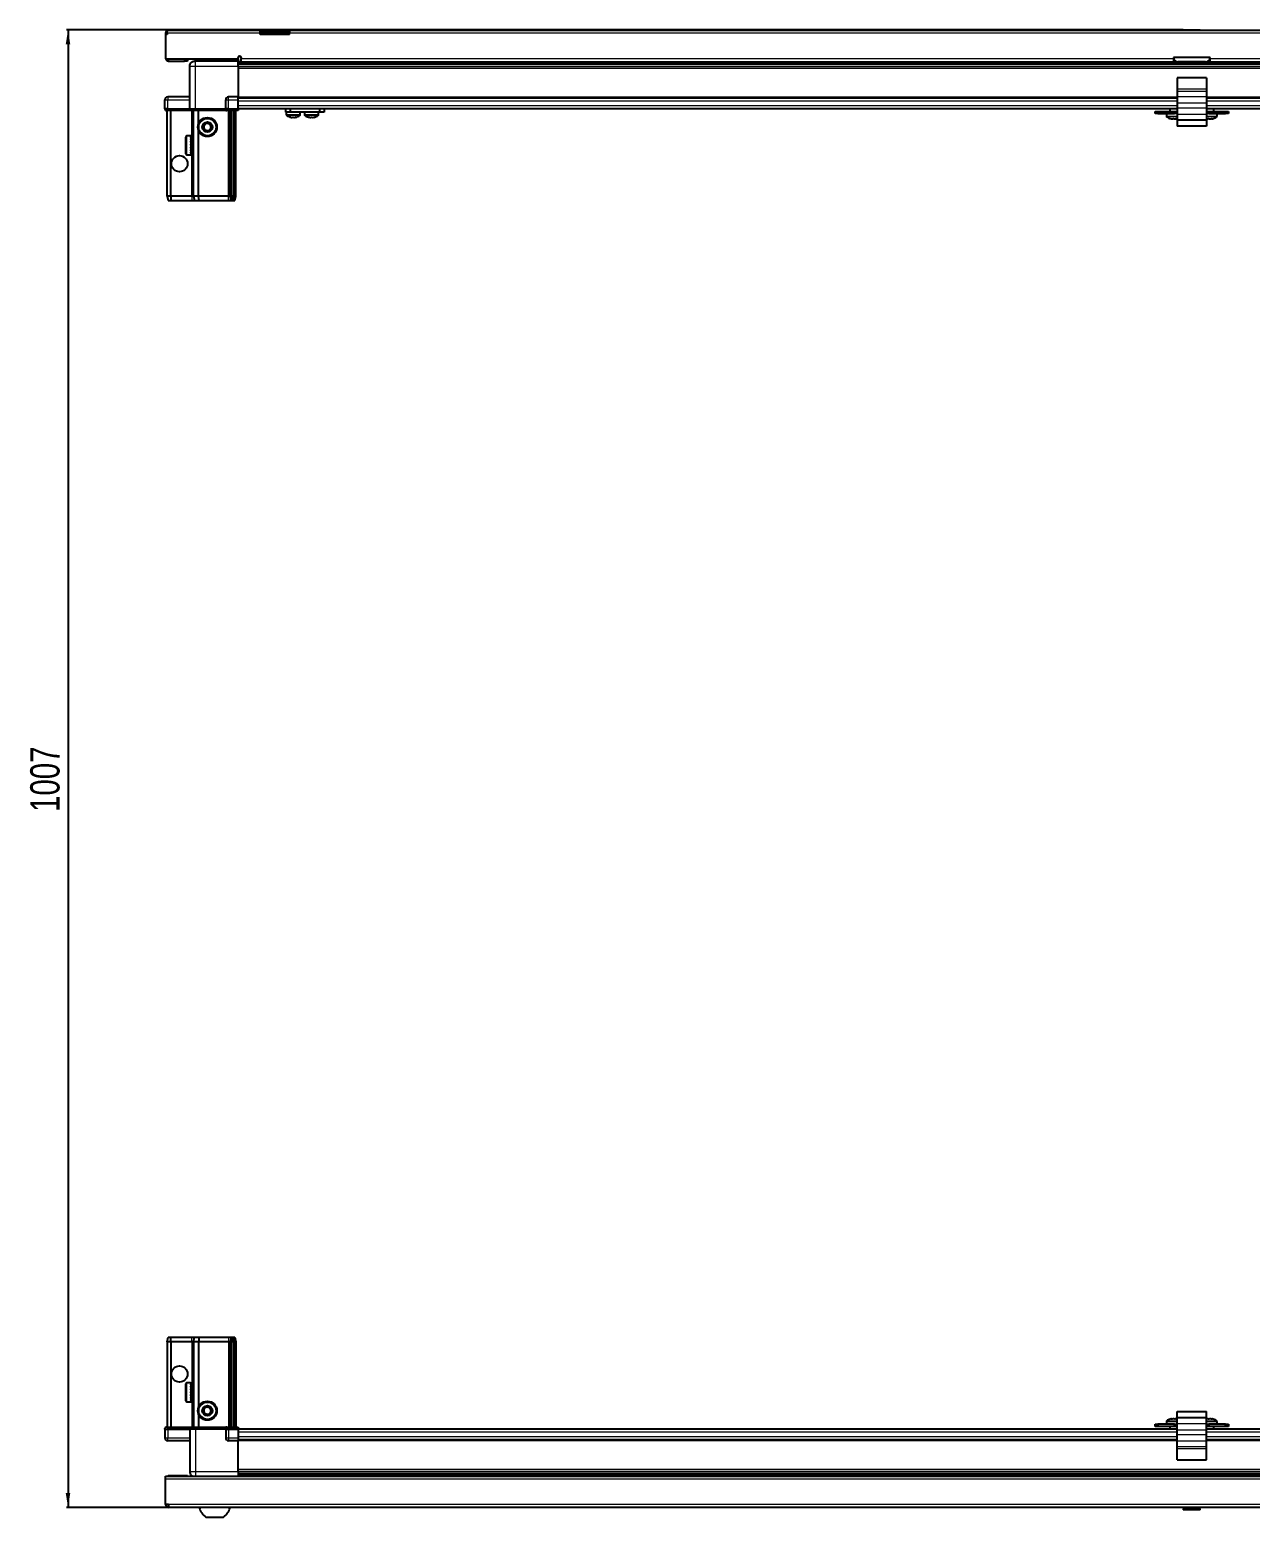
# Model space of a CAD drawing. Header units: millimetres. Extents: x 1219 to 5647, y -682 to 1991.
# Drawn here: x 1283 to 2115, y -682 to 332 of the extents above; entities that cross this region are included whole.
import ezdxf

# ---------------------------------------------------------------- set-up
doc = ezdxf.new("R2010")
doc.units = ezdxf.units.MM
doc.layers.add('FORMAT', color=7, linetype='Continuous')
doc.styles.add('SLDTEXTSTYLE0', font='TXT', dxfattribs={"width": 0.75})
doc.dimstyles.new('SLDDIMSTYLE0', dxfattribs={"dimtxt": 20, "dimasz": 10, "dimexe": 0, "dimexo": 0.0625, "dimgap": 5, "dimtad": 2, "dimdec": 1, "dimrnd": 1e-09, "dimzin": 12, "dimdsep": 46, "dimtxsty": 'SLDTEXTSTYLE0', "dimsah": 1, "dimcen": 0.09, "dimadec": 0, "dimazin": 3, "dimtfac": 1, "dimtofl": 0, "dimtmove": 0, "dimatfit": 3, "dimfxl": 0, "dimfrac": 2, "dimtolj": 1, "dimtzin": 12, "dimarcsym": 0})

# ---------------------------------------------------------------- blocks, each defined once
blk = doc.blocks.new('_D_11')
at = {"layer": 'FORMAT'}
for p, q in [((2068.9, 332), (1307.7, 332)), ((1308.7, 332), (1308.7, -675)), ((1377.2, -675), (1307.7, -675))]:
    blk.add_line(p, q, dxfattribs=at)
for points in [[(1308.7, 332), (1307.1, 322), (1310.2, 322)], [(1308.7, -675), (1310.2, -665), (1307.1, -665)]]:
    blk.add_solid(points, dxfattribs=at)
at = {"layer": 'FORMAT', "insert": (1282.9, -201), "char_height": 20, "attachment_point": 1, "rotation": 90, "style": 'SLDTEXTSTYLE0'}
blk.add_mtext('1007', dxfattribs=at)

msp = doc.modelspace()

# ---------------------------------------------------------------- linework, layer by layer
at = {"color": 7, "linetype": 'Continuous', "lineweight": 25}
for p, q in [((1376.16, 329.61), (1375.16, 329.61)), ((1375.16, 329.61), (1375.16, 328.71)), ((1375.16, 328.71), (1375.16, 312.21)), ((1376.16, 328.71), (1375.16, 328.71)), ((1376.16, 329.61), (1376.16, 328.71)), ((1376.76, 331.71), (1439.66, 331.71)), ((1400.02, 332.01), (1400.02, 331.71)), ((1400.02, 332.01), (1411.59, 332.01)), ((1411.59, 331.71), (1411.59, 332.01)), ((1439.66, 329.61), (1439.66, 331.71)), ((1439.66, 331.71), (1449.66, 331.71)), ((1449.66, 330.21), (1439.66, 330.21)), ((1439.66, 328.71), (1439.66, 329.61)), ((1459.66, 328.71), (1439.66, 328.71)), ((1449.66, 331.71), (1459.66, 331.71)), ((1459.66, 330.21), (1449.66, 330.21)), ((1459.66, 331.71), (1459.66, 329.61)), ((1459.66, 331.71), (2689.66, 331.71)), ((1459.66, 328.71), (1459.66, 329.61)), ((2068.87, 332.01), (2068.87, 331.71)), ((2068.87, 332.01), (2080.44, 332.01)), ((2080.44, 331.71), (2080.44, 332.01)), ((1375.16, 312.21), (1424.66, 312.21)), ((1377.26, 310.71), (1388.16, 310.71)), ((1390.16, 310.71), (1388.16, 310.71)), ((1390.16, 312.21), (1390.16, 310.71)), ((1391.66, 278.21), (1391.66, 307.21)), ((1395.41, 312.21), (1395.41, 310.71)), ((1424.66, 310.71), (1395.66, 310.71)), ((1421.91, 310.71), (1421.91, 312.21)), ((1424.66, 312.21), (1424.66, 313.06)), ((1424.66, 312.21), (1424.66, 310.71)), ((1424.66, 310.06), (1448.53, 310.06)), ((2724.66, 308.27), (1424.66, 308.27)), ((2724.66, 308.23), (1424.66, 308.23)), ((1424.66, 307.21), (1424.66, 286.21)), ((1426.66, 313.06), (1426.66, 312.31)), ((1426.66, 310.21), (1426.66, 312.31)), ((1426.66, 310.21), (2062.16, 310.21)), ((1443.16, 310.21), (1443.16, 310.06)), ((1443.32, 310.21), (1443.32, 310.06)), ((1443.53, 310.21), (1443.53, 310.06)), ((1444.08, 310.21), (1444.08, 310.06)), ((1444.49, 310.21), (1444.49, 310.06)), ((1445.38, 310.21), (1445.38, 310.06)), ((1445.96, 310.21), (1445.96, 310.06)), ((1447.1, 310.21), (1447.1, 310.06)), ((1447.8, 310.21), (1447.8, 310.06)), ((1448.53, 310.06), (1449.07, 310.06)), ((1449.07, 310.21), (1449.07, 310.06)), ((1449.07, 310.06), (1449.08, 310.06)), ((1449.08, 310.06), (1449.81, 310.06)), ((1449.26, 310.21), (1449.26, 310.06)), ((1449.76, 310.21), (1449.76, 310.06)), ((1449.81, 310.21), (1449.81, 310.06)), ((1449.81, 310.06), (1450.78, 310.06)), ((1449.81, 310.06), (1449.81, 310.06)), ((1450.78, 310.06), (2698.53, 310.06)), ((1451.1, 310.21), (1451.1, 310.06)), ((1451.12, 310.21), (1451.12, 310.06)), ((1451.81, 310.21), (1451.81, 310.06)), ((1452.99, 310.21), (1452.99, 310.06)), ((1453.6, 310.21), (1453.6, 310.06)), ((1454.55, 310.21), (1454.55, 310.06)), ((1455.01, 310.21), (1455.01, 310.06)), ((1455.63, 310.21), (1455.63, 310.06)), ((1455.89, 310.21), (1455.89, 310.06)), ((1456.13, 310.21), (1456.13, 310.06)), ((1456.16, 310.21), (1456.16, 310.06)), ((2087.16, 313.21), (2062.16, 313.21)), ((2062.16, 313.21), (2062.16, 312.31)), ((2062.16, 312.31), (2062.16, 310.21)), ((2084.16, 310.21), (2065.16, 310.21)), ((2087.16, 312.31), (2087.16, 313.21)), ((2087.16, 310.21), (2087.16, 312.31)), ((2087.16, 310.21), (2722.66, 310.21)), ((2084.66, 299.16), (2064.66, 299.16)), ((2064.66, 299.16), (2064.66, 291.43)), ((2084.66, 299.16), (2084.66, 291.43)), ((1374.66, 278.21), (1374.66, 284.21)), ((1391.66, 286.21), (1376.66, 286.21)), ((1416.16, 278.21), (1416.16, 284.21)), ((1424.66, 286.21), (1418.16, 286.21)), ((1424.66, 284.21), (1424.66, 286.21)), ((1424.66, 285.56), (2064.66, 285.56)), ((1424.66, 278.21), (1424.66, 284.21)), ((2064.66, 291.43), (2064.66, 289.99)), ((2064.66, 289.99), (2064.66, 286.22)), ((2064.66, 286.22), (2064.66, 281.89)), ((2084.66, 291.43), (2084.66, 289.99)), ((2084.66, 289.99), (2084.66, 286.22)), ((2084.66, 286.22), (2084.66, 281.89)), ((2084.66, 285.56), (2724.66, 285.56)), ((1374.66, 278.21), (1374.66, 277.87)), ((1374.66, 278.21), (1374.66, 278.21)), ((1374.66, 278.21), (1374.66, 277.87)), ((1376.66, 278.21), (1374.66, 278.21)), ((1374.66, 277.87), (1375.16, 277.01)), ((1374.66, 277.87), (1375.16, 277.01)), ((1375.16, 277.01), (1376.66, 277.01)), ((1376.16, 218.71), (1376.16, 277.01)), ((1376.66, 278.21), (1391.46, 278.21)), ((1391.46, 277.01), (1376.66, 277.01)), ((1378.66, 218.71), (1378.66, 277.01)), ((1391.46, 278.21), (1391.66, 278.21)), ((1391.66, 277.01), (1391.46, 277.01)), ((1391.66, 278.21), (1391.66, 277.01)), ((1391.66, 278.21), (1395.66, 278.21)), ((1395.66, 277.01), (1391.66, 277.01)), ((1394.16, 218.71), (1394.16, 277.01)), ((1395.66, 278.21), (1415.96, 278.21)), ((1415.96, 277.01), (1395.66, 277.01)), ((1397.66, 268.21), (1397.66, 277.01)), ((1415.96, 278.21), (1416.16, 278.21)), ((1416.16, 277.01), (1415.96, 277.01)), ((1416.16, 278.21), (1416.16, 277.01)), ((1418.16, 278.21), (1416.16, 278.21)), ((1416.16, 278.21), (1418.16, 278.21)), ((1416.16, 277.01), (1416.83, 277.01)), ((1424.66, 277.01), (1416.83, 277.01)), ((1418.16, 278.21), (1424.66, 278.21)), ((1418.16, 277.87), (1424.66, 277.87)), ((1419.16, 218.71), (1419.16, 277.01)), ((1420.16, 218.71), (1420.16, 277.01)), ((1421.66, 218.71), (1421.66, 277.01)), ((1423.16, 218.71), (1423.16, 277.01)), ((1424.66, 278.36), (2064.66, 278.36)), ((1424.66, 278.21), (1424.66, 277.87)), ((1424.66, 277.87), (1424.66, 277.01)), ((1457.11, 275.86), (1457.11, 278.36)), ((1460.11, 275.86), (1457.11, 275.86)), ((1457.46, 275.86), (1457.46, 273.95)), ((1460.11, 278.36), (1460.11, 275.86)), ((1480.31, 275.86), (1460.11, 275.86)), ((1466.96, 273.95), (1466.96, 275.86)), ((1469.91, 275.86), (1469.91, 273.95)), ((1469.96, 275.86), (1469.96, 273.95)), ((1479.46, 273.95), (1479.46, 275.86)), ((1480.31, 275.86), (1480.31, 278.36)), ((1483.31, 275.86), (1480.31, 275.86)), ((1483.31, 278.36), (1483.31, 275.86)), ((2049.66, 274.86), (2049.66, 276.36)), ((2049.66, 276.36), (2051.66, 276.36)), ((2051.66, 274.86), (2049.66, 274.86)), ((2051.66, 276.36), (2051.66, 274.86)), ((2051.66, 276.36), (2062.91, 276.36)), ((2051.66, 274.86), (2062.91, 274.86)), ((2057.41, 274.86), (2057.41, 272.95)), ((2059.66, 278.36), (2059.66, 276.36)), ((2062.91, 274.86), (2062.91, 276.36)), ((2062.91, 276.36), (2064.66, 276.36)), ((2064.66, 274.86), (2062.91, 274.86)), ((2064.66, 281.89), (2064.66, 278.67)), ((2064.66, 278.67), (2064.66, 274.34)), ((2064.66, 274.34), (2064.66, 270.36)), ((2084.66, 281.89), (2084.66, 278.67)), ((2084.66, 278.67), (2084.66, 274.34)), ((2084.66, 278.36), (2724.66, 278.36)), ((2084.66, 276.36), (2086.41, 276.36)), ((2086.41, 274.86), (2084.66, 274.86)), ((2084.66, 274.34), (2084.66, 270.36)), ((2086.41, 276.36), (2086.41, 274.86)), ((2086.41, 276.36), (2097.66, 276.36)), ((2086.41, 274.86), (2097.66, 274.86)), ((2089.66, 276.36), (2089.66, 278.36)), ((2091.91, 272.95), (2091.91, 274.86)), ((2097.66, 274.86), (2097.66, 276.36)), ((2097.66, 276.36), (2099.66, 276.36)), ((2099.66, 274.86), (2097.66, 274.86)), ((2099.66, 276.36), (2099.66, 274.86)), ((2084.66, 270.36), (2064.66, 270.36)), ((2064.66, 270.36), (2064.66, 266.36)), ((2084.66, 266.36), (2064.66, 266.36)), ((2084.66, 271.56), (2084.91, 271.48)), ((2084.66, 270.36), (2084.66, 266.36)), ((1388.96, 247.51), (1388.96, 258.91)), ((1392.66, 259.71), (1389.76, 259.71)), ((1392.16, 259.62), (1392.66, 259.62)), ((1392.16, 259.62), (1392.16, 259.45)), ((1392.16, 259.45), (1392.66, 259.45)), ((1392.16, 258.96), (1392.66, 258.96)), ((1392.16, 258.96), (1392.16, 258.58)), ((1392.16, 258.58), (1392.66, 258.58)), ((1392.16, 257.75), (1392.66, 257.75)), ((1392.16, 257.75), (1392.16, 257.19)), ((1392.16, 257.19), (1392.66, 257.19)), ((1392.16, 256.09), (1392.66, 256.09)), ((1392.16, 256.09), (1392.16, 255.41)), ((1392.16, 255.41), (1392.66, 255.41)), ((1392.16, 254.14), (1392.66, 254.14)), ((1392.16, 254.14), (1392.16, 253.41)), ((1392.16, 253.84), (1392.66, 253.84)), ((1392.16, 253.41), (1392.66, 253.41)), ((1392.66, 259.62), (1392.66, 259.71)), ((1392.66, 259.45), (1392.66, 259.62)), ((1392.66, 258.96), (1392.66, 259.45)), ((1392.66, 258.58), (1392.66, 258.96)), ((1392.66, 257.75), (1392.66, 258.58)), ((1392.66, 257.19), (1392.66, 257.75)), ((1392.76, 257.61), (1392.66, 257.61)), ((1392.66, 256.09), (1392.66, 257.19)), ((1392.66, 255.41), (1392.66, 256.09)), ((1392.66, 254.14), (1392.66, 255.41)), ((1392.66, 253.84), (1392.66, 254.14)), ((1392.66, 252.11), (1392.66, 253.41)), ((1392.76, 256.1), (1392.76, 257.61)), ((1392.76, 248.81), (1392.76, 256.1)), ((1393.64, 256.52), (1393.16, 257.21)), ((1393.16, 249.21), (1393.16, 257.21)), ((1394.12, 257.21), (1393.64, 256.52)), ((1393.64, 249.9), (1393.64, 256.52)), ((1394.16, 257.21), (1394.12, 257.21)), ((1394.12, 249.21), (1394.12, 257.21)), ((1397.66, 218.71), (1397.66, 263.21)), ((1389.76, 246.71), (1392.66, 246.71)), ((1392.16, 252.11), (1392.66, 252.11)), ((1392.16, 252.11), (1392.16, 251.39)), ((1392.16, 251.98), (1392.66, 251.98)), ((1392.16, 251.39), (1392.66, 251.39)), ((1392.16, 250.18), (1392.66, 250.18)), ((1392.16, 250.18), (1392.16, 249.55)), ((1392.16, 249.55), (1392.66, 249.55)), ((1392.16, 248.55), (1392.66, 248.55)), ((1392.16, 248.55), (1392.16, 248.07)), ((1392.16, 248.07), (1392.66, 248.07)), ((1392.16, 247.38), (1392.66, 247.38)), ((1392.16, 247.38), (1392.16, 247.09)), ((1392.16, 247.09), (1392.66, 247.09)), ((1392.16, 246.78), (1392.66, 246.78)), ((1392.16, 246.78), (1392.16, 246.71)), ((1392.16, 246.71), (1392.66, 246.71)), ((1392.66, 251.39), (1392.66, 251.98)), ((1392.66, 250.18), (1392.66, 251.39)), ((1392.66, 249.55), (1392.66, 250.18)), ((1392.66, 248.55), (1392.66, 249.55)), ((1392.66, 248.81), (1392.76, 248.81)), ((1392.66, 248.07), (1392.66, 248.55)), ((1392.66, 247.38), (1392.66, 248.07)), ((1392.66, 247.09), (1392.66, 247.38)), ((1392.66, 246.78), (1392.66, 247.09)), ((1392.66, 246.71), (1392.66, 246.78)), ((1392.66, 246.71), (1392.66, 246.71)), ((1393.16, 249.21), (1393.64, 249.9)), ((1393.64, 249.9), (1394.12, 249.21)), ((1394.12, 249.21), (1394.16, 249.21)), ((1376.16, 218.71), (1376.96, 215.71)), ((1378.66, 218.71), (1376.16, 218.71)), ((1376.96, 215.71), (1378.81, 215.71)), ((1378.66, 218.71), (1378.81, 215.71)), ((1393.16, 218.71), (1378.66, 218.71)), ((1378.81, 215.71), (1393.16, 215.71)), ((1394.16, 218.71), (1393.16, 218.71)), ((1393.16, 215.71), (1394.96, 215.71)), ((1397.66, 218.71), (1394.16, 218.71)), ((1394.16, 218.71), (1394.96, 215.71)), ((1394.96, 215.71), (1397.99, 215.71)), ((1418.16, 218.71), (1397.66, 218.71)), ((1397.99, 215.71), (1397.66, 218.71)), ((1397.99, 215.71), (1418.16, 215.71)), ((1419.16, 218.71), (1418.16, 218.71)), ((1418.16, 215.71), (1419.96, 215.71)), ((1420.16, 218.71), (1419.16, 218.71)), ((1419.96, 215.71), (1419.16, 218.71)), ((1419.96, 215.71), (1420.7, 215.71)), ((1421.66, 218.71), (1420.16, 218.71)), ((1420.7, 215.71), (1420.16, 218.71)), ((1420.7, 215.71), (1421.2, 215.71)), ((1421.2, 215.71), (1421.66, 218.71)), ((1421.2, 215.71), (1422.35, 215.71)), ((1423.16, 218.71), (1421.66, 218.71)), ((1422.35, 215.71), (1423.16, 218.71)), ((1376.16, -561.99), (1376.96, -558.99)), ((1378.66, -561.99), (1376.16, -561.99)), ((1376.16, -561.99), (1376.16, -620.29)), ((1376.96, -558.99), (1378.81, -558.99)), ((1378.66, -561.99), (1378.81, -558.99)), ((1378.66, -561.99), (1378.66, -620.29)), ((1393.16, -561.99), (1378.66, -561.99)), ((1378.81, -558.99), (1393.16, -558.99)), ((1393.16, -558.99), (1394.96, -558.99)), ((1394.16, -561.99), (1393.16, -561.99)), ((1394.16, -561.99), (1394.96, -558.99)), ((1394.16, -561.99), (1394.16, -620.29)), ((1397.66, -561.99), (1394.16, -561.99)), ((1394.96, -558.99), (1397.99, -558.99)), ((1397.99, -558.99), (1397.66, -561.99)), ((1397.66, -561.99), (1397.66, -606.49)), ((1418.16, -561.99), (1397.66, -561.99)), ((1397.99, -558.99), (1418.16, -558.99)), ((1418.16, -558.99), (1419.96, -558.99)), ((1419.16, -561.99), (1418.16, -561.99)), ((1419.96, -558.99), (1419.16, -561.99)), ((1419.16, -561.99), (1419.16, -620.29)), ((1420.16, -561.99), (1419.16, -561.99)), ((1419.96, -558.99), (1420.7, -558.99)), ((1420.7, -558.99), (1420.16, -561.99)), ((1420.16, -561.99), (1420.16, -620.29)), ((1421.66, -561.99), (1420.16, -561.99)), ((1420.7, -558.99), (1421.2, -558.99)), ((1421.2, -558.99), (1421.66, -561.99)), ((1421.2, -558.99), (1422.35, -558.99)), ((1421.66, -561.99), (1421.66, -620.29)), ((1423.16, -561.99), (1421.66, -561.99)), ((1422.35, -558.99), (1423.16, -561.99)), ((1423.16, -561.99), (1423.16, -620.29)), ((1388.96, -602.19), (1388.96, -590.79)), ((1392.16, -589.99), (1389.76, -589.99)), ((1392.16, -589.99), (1392.16, -590)), ((1392.16, -590), (1392.66, -590)), ((1392.16, -590.18), (1392.66, -590.18)), ((1392.16, -590.18), (1392.16, -590.4)), ((1392.16, -590.4), (1392.66, -590.4)), ((1392.16, -590.98), (1392.66, -590.98)), ((1392.16, -590.98), (1392.16, -591.41)), ((1392.16, -591.41), (1392.66, -591.41)), ((1392.16, -592.31), (1392.66, -592.31)), ((1392.16, -592.31), (1392.16, -592.91)), ((1392.16, -592.91), (1392.66, -592.91)), ((1392.16, -594.06), (1392.66, -594.06)), ((1392.16, -594.06), (1392.16, -594.76)), ((1392.16, -594.76), (1392.66, -594.76)), ((1392.16, -596.04), (1392.66, -596.04)), ((1392.16, -596.04), (1392.16, -596.78)), ((1392.16, -596.18), (1392.66, -596.18)), ((1392.16, -596.68), (1392.66, -596.68)), ((1392.16, -596.78), (1392.66, -596.78)), ((1392.66, -590.18), (1392.66, -590)), ((1392.66, -590.4), (1392.66, -590.18)), ((1392.66, -590.98), (1392.66, -590.4)), ((1392.66, -591.41), (1392.66, -590.98)), ((1392.66, -592.31), (1392.66, -591.41)), ((1392.76, -592.09), (1392.66, -592.09)), ((1392.66, -592.91), (1392.66, -592.31)), ((1392.66, -594.06), (1392.66, -592.91)), ((1392.66, -594.76), (1392.66, -594.06)), ((1392.66, -596.04), (1392.66, -594.76)), ((1392.66, -596.18), (1392.66, -596.04)), ((1392.66, -596.78), (1392.66, -596.68)), ((1392.66, -598.06), (1392.66, -596.78)), ((1392.76, -600.89), (1392.76, -592.09)), ((1393.64, -593.18), (1393.16, -592.49)), ((1393.16, -600.49), (1393.16, -592.49)), ((1394.12, -592.49), (1393.64, -593.18)), ((1393.64, -599.8), (1393.64, -593.18)), ((1394.16, -592.49), (1394.12, -592.49)), ((1394.12, -600.49), (1394.12, -592.49)), ((1389.76, -602.99), (1392.16, -602.99)), ((1392.16, -598.06), (1392.66, -598.06)), ((1392.16, -598.06), (1392.16, -598.77)), ((1392.16, -598.77), (1392.66, -598.77)), ((1392.16, -599.94), (1392.66, -599.94)), ((1392.16, -599.94), (1392.16, -600.54)), ((1392.16, -600.54), (1392.66, -600.54)), ((1392.16, -601.47), (1392.66, -601.47)), ((1392.16, -601.47), (1392.16, -601.91)), ((1392.16, -601.91), (1392.66, -601.91)), ((1392.16, -602.52), (1392.66, -602.52)), ((1392.16, -602.52), (1392.16, -602.76)), ((1392.16, -602.76), (1392.66, -602.76)), ((1392.16, -602.98), (1392.66, -602.98)), ((1392.16, -602.98), (1392.16, -602.99)), ((1392.16, -602.98), (1392.66, -602.98)), ((1392.66, -598.77), (1392.66, -598.06)), ((1392.66, -599.94), (1392.66, -598.77)), ((1392.66, -600.54), (1392.66, -599.94)), ((1392.66, -601.47), (1392.66, -600.54)), ((1392.66, -600.89), (1392.76, -600.89)), ((1392.66, -601.91), (1392.66, -601.47)), ((1392.66, -602.52), (1392.66, -601.91)), ((1392.66, -602.76), (1392.66, -602.52)), ((1392.66, -602.98), (1392.66, -602.76)), ((1392.66, -602.98), (1392.66, -602.98)), ((1393.16, -600.49), (1393.64, -599.8)), ((1393.64, -599.8), (1394.12, -600.49)), ((1394.12, -600.49), (1394.16, -600.49)), ((1397.66, -611.49), (1397.66, -620.29)), ((2049.66, -619.64), (2049.66, -618.14)), ((2049.66, -618.14), (2051.66, -618.14)), ((2051.66, -618.14), (2051.66, -619.64)), ((2062.91, -618.14), (2051.66, -618.14)), ((2057.41, -616.24), (2057.41, -618.14)), ((2062.91, -619.64), (2062.91, -618.14)), ((2062.91, -618.14), (2064.66, -618.14)), ((2063.33, -614.65), (2063.33, -614.66)), ((2064.66, -609.64), (2084.66, -609.64)), ((2064.66, -613.64), (2064.66, -609.64)), ((2064.66, -613.64), (2084.66, -613.64)), ((2064.66, -617.62), (2064.66, -613.64)), ((2064.66, -621.95), (2064.66, -617.62)), ((2084.66, -613.64), (2084.66, -609.64)), ((2084.66, -617.62), (2084.66, -613.64)), ((2084.66, -621.95), (2084.66, -617.62)), ((2084.66, -618.14), (2086.41, -618.14)), ((2086.41, -618.14), (2086.41, -619.64)), ((2097.66, -618.14), (2086.41, -618.14)), ((2088.33, -614.65), (2088.33, -614.66)), ((2091.91, -618.14), (2091.91, -616.24)), ((2097.66, -619.64), (2097.66, -618.14)), ((2097.66, -618.14), (2099.66, -618.14)), ((2099.66, -618.14), (2099.66, -619.64)), ((1375.16, -620.29), (1374.66, -621.16)), ((1374.66, -621.49), (1374.66, -621.16)), ((1374.66, -621.49), (1376.66, -621.49)), ((1374.66, -621.49), (1374.66, -627.49)), ((1376.66, -620.29), (1375.16, -620.29)), ((1376.66, -620.29), (1391.46, -620.29)), ((1391.46, -621.49), (1376.66, -621.49)), ((1376.66, -621.49), (1391.46, -621.49)), ((1391.46, -620.29), (1391.66, -620.29)), ((1391.66, -621.49), (1391.46, -621.49)), ((1391.66, -621.49), (1391.66, -620.29)), ((1391.66, -620.29), (1395.66, -620.29)), ((1395.66, -621.49), (1391.66, -621.49)), ((1391.66, -621.49), (1391.66, -650.49)), ((1395.66, -620.29), (1415.96, -620.29)), ((1415.96, -621.49), (1395.66, -621.49)), ((1415.96, -620.29), (1416.16, -620.29)), ((1416.16, -621.49), (1415.96, -621.49)), ((1416.16, -621.49), (1416.16, -620.29)), ((1416.83, -620.29), (1416.16, -620.29)), ((1416.16, -621.49), (1418.16, -621.49)), ((1416.16, -621.49), (1416.16, -627.49)), ((1416.83, -620.29), (1424.66, -620.29)), ((1424.66, -621.16), (1418.16, -621.16)), ((1424.66, -621.49), (1418.16, -621.49)), ((1418.16, -621.49), (1424.66, -621.49)), ((1424.66, -620.29), (1424.66, -621.16)), ((1424.66, -621.16), (1424.66, -621.16)), ((1424.66, -621.49), (1424.66, -621.16)), ((1424.66, -621.49), (1424.66, -621.49)), ((1424.66, -621.49), (1424.66, -627.49)), ((2064.66, -621.64), (1424.66, -621.64)), ((1424.66, -627.49), (1424.66, -629.49)), ((2051.66, -619.64), (2049.66, -619.64)), ((2062.91, -619.64), (2051.66, -619.64)), ((2059.66, -619.64), (2059.66, -621.64)), ((2064.66, -619.64), (2062.91, -619.64)), ((2064.66, -625.18), (2064.66, -621.95)), ((2064.66, -629.5), (2064.66, -625.18)), ((2086.41, -619.64), (2084.66, -619.64)), ((2724.66, -621.64), (2084.66, -621.64)), ((2084.66, -625.18), (2084.66, -621.95)), ((2084.66, -629.5), (2084.66, -625.18)), ((2097.66, -619.64), (2086.41, -619.64)), ((2089.66, -621.64), (2089.66, -619.64)), ((2099.66, -619.64), (2097.66, -619.64)), ((1391.66, -629.49), (1376.66, -629.49)), ((1424.66, -629.49), (1418.16, -629.49)), ((2064.66, -628.84), (1424.66, -628.84)), ((1424.66, -650.49), (1424.66, -629.49)), ((2064.66, -633.27), (2064.66, -629.5)), ((2064.66, -634.71), (2064.66, -633.27)), ((2064.66, -642.44), (2064.66, -634.71)), ((2724.66, -628.84), (2084.66, -628.84)), ((2084.66, -633.27), (2084.66, -629.5)), ((2084.66, -634.71), (2084.66, -633.27)), ((2084.66, -642.44), (2084.66, -634.71)), ((2064.66, -642.44), (2084.66, -642.44)), ((1375.16, -653.49), (2774.16, -653.49)), ((1375.16, -655.59), (1375.16, -653.49)), ((1375.16, -672.89), (1375.16, -655.59)), ((1390.16, -653.39), (1377.26, -653.39)), ((1390.16, -653.39), (1390.16, -653.49)), ((1424.66, -651.51), (2724.66, -651.51)), ((1424.66, -651.55), (2724.66, -651.55)), ((1448.53, -653.34), (1424.66, -653.34)), ((1443.16, -653.49), (1443.16, -653.34)), ((1443.2, -653.49), (1443.2, -653.34)), ((1443.47, -653.49), (1443.47, -653.34)), ((1443.73, -653.49), (1443.73, -653.34)), ((1444.38, -653.49), (1444.38, -653.34)), ((1444.84, -653.49), (1444.84, -653.34)), ((1445.81, -653.49), (1445.81, -653.34)), ((1446.43, -653.49), (1446.43, -653.34)), ((1447.62, -653.49), (1447.62, -653.34)), ((1448.28, -653.49), (1448.28, -653.34)), ((1448.33, -653.49), (1448.33, -653.34)), ((1449.62, -653.34), (1448.53, -653.34)), ((1450.35, -653.34), (1449.62, -653.34)), ((1449.62, -653.49), (1449.62, -653.34)), ((1449.62, -653.34), (1449.62, -653.34)), ((1449.63, -653.49), (1449.63, -653.34)), ((1450.13, -653.49), (1450.13, -653.34)), ((1450.36, -653.34), (1450.35, -653.34)), ((1450.36, -653.49), (1450.36, -653.34)), ((1450.78, -653.34), (1450.36, -653.34)), ((2698.53, -653.34), (1450.78, -653.34)), ((1451.63, -653.49), (1451.63, -653.34)), ((1452.32, -653.49), (1452.32, -653.34)), ((1453.45, -653.49), (1453.45, -653.34)), ((1454.02, -653.49), (1454.02, -653.34)), ((1454.9, -653.49), (1454.9, -653.34)), ((1455.3, -653.49), (1455.3, -653.34)), ((1455.83, -653.49), (1455.83, -653.34)), ((1456.02, -653.49), (1456.02, -653.34)), ((1456.16, -653.49), (1456.16, -653.34)), ((1377.26, -672.89), (1375.16, -672.89)), ((1377.26, -672.89), (1377.26, -674.99)), ((2772.06, -674.99), (1377.26, -674.99)), ((2069.86, -674.99), (2068.87, -675.98)), ((2068.87, -675.98), (2068.87, -676.49)), ((2080.44, -675.98), (2068.87, -675.98)), ((2080.44, -676.49), (2068.87, -676.49)), ((2080.44, -675.98), (2079.46, -674.99)), ((2080.44, -676.49), (2080.44, -675.98)), ((1402.66, -681.59), (1414.66, -681.59))]:
    msp.add_line(p, q, dxfattribs=at)
at = {"color": 8, "linetype": 'Continuous', "lineweight": 18}
for p, q in [((1439.66, 329.61), (1376.16, 329.61)), ((1449.66, 330.21), (1449.66, 331.71)), ((2689.66, 329.61), (1459.66, 329.61)), ((1377.26, 312.21), (1377.26, 310.71)), ((1388.16, 310.71), (1388.16, 312.21)), ((1395.66, 307.21), (1424.66, 307.21)), ((1395.66, 278.21), (1395.66, 307.21)), ((1424.66, 310.71), (1426.66, 310.71)), ((2724.66, 309.47), (1424.66, 309.47)), ((1424.66, 307.03), (2724.66, 307.03)), ((2724.66, 305.61), (1424.66, 305.61)), ((1426.66, 312.31), (2062.16, 312.31)), ((2062.16, 310.71), (2063.5, 310.71)), ((2085.82, 310.71), (2087.16, 310.71)), ((2087.16, 312.31), (2722.66, 312.31)), ((1374.66, 284.21), (1376.66, 284.21)), ((1376.66, 286.21), (1376.66, 284.21)), ((1376.66, 284.21), (1391.66, 284.21)), ((1376.66, 278.21), (1376.66, 284.21)), ((1416.16, 284.21), (1418.16, 284.21)), ((1418.16, 284.21), (1418.16, 286.21)), ((1418.16, 284.21), (1424.66, 284.21)), ((1418.16, 278.21), (1418.16, 284.21)), ((1424.66, 286.21), (2064.66, 286.21)), ((2084.66, 291.43), (2064.66, 291.43)), ((2084.66, 289.99), (2064.66, 289.99)), ((2084.66, 286.22), (2064.66, 286.22)), ((2084.66, 286.21), (2724.66, 286.21)), ((1376.66, 278.21), (1376.66, 277.01)), ((1391.46, 277.01), (1391.46, 278.21)), ((1393.16, 257.21), (1393.16, 277.01)), ((1395.66, 278.21), (1395.66, 277.01)), ((1415.96, 277.01), (1415.96, 278.21)), ((1418.16, 278.21), (1418.16, 277.87)), ((1418.16, 218.71), (1418.16, 277.01)), ((1424.66, 283.56), (2064.66, 283.56)), ((1424.66, 280.36), (2064.66, 280.36)), ((1466.96, 273.95), (1457.46, 273.95)), ((1469.96, 273.95), (1469.91, 273.95)), ((1479.46, 273.95), (1469.96, 273.95)), ((2084.66, 281.89), (2064.66, 281.89)), ((2084.66, 278.67), (2064.66, 278.67)), ((2084.66, 274.34), (2064.66, 274.34)), ((2084.66, 283.56), (2724.66, 283.56)), ((2084.66, 280.36), (2724.66, 280.36)), ((1466.76, 273.58), (1457.65, 273.58)), ((1470.15, 273.58), (1470.1, 273.58)), ((1479.26, 273.58), (1470.15, 273.58)), ((2064.66, 272.95), (2057.41, 272.95)), ((2064.66, 272.58), (2057.6, 272.58)), ((2091.91, 272.95), (2084.66, 272.95)), ((2091.71, 272.58), (2084.66, 272.58)), ((1389.76, 246.71), (1389.76, 259.71)), ((1393.16, 218.71), (1393.16, 249.21)), ((1393.16, 218.71), (1393.16, 215.71)), ((1418.16, 215.71), (1418.16, 218.71)), ((1393.16, -561.99), (1393.16, -558.99)), ((1393.16, -561.99), (1393.16, -592.49)), ((1418.16, -558.99), (1418.16, -561.99)), ((1418.16, -561.99), (1418.16, -620.29)), ((1389.76, -602.99), (1389.76, -589.99)), ((1393.16, -600.49), (1393.16, -620.29)), ((2057.41, -616.24), (2062.16, -616.24)), ((2057.6, -615.87), (2062.16, -615.87)), ((2062.16, -615.87), (2064.66, -615.87)), ((2062.16, -616.24), (2064.66, -616.24)), ((2064.66, -617.62), (2084.66, -617.62)), ((2084.66, -615.87), (2087.16, -615.87)), ((2084.66, -616.24), (2087.16, -616.24)), ((2087.16, -615.87), (2091.71, -615.87)), ((2087.16, -616.24), (2091.91, -616.24)), ((1374.66, -627.49), (1376.66, -627.49)), ((1376.66, -621.49), (1376.66, -620.29)), ((1376.66, -621.49), (1376.66, -627.49)), ((1376.66, -627.49), (1391.66, -627.49)), ((1376.66, -629.49), (1376.66, -627.49)), ((1391.46, -621.49), (1391.46, -620.29)), ((1395.66, -621.49), (1395.66, -620.29)), ((1395.66, -621.49), (1395.66, -650.49)), ((1415.96, -621.49), (1415.96, -620.29)), ((1416.16, -627.49), (1418.16, -627.49)), ((1418.16, -621.49), (1418.16, -621.16)), ((1418.16, -621.49), (1418.16, -627.49)), ((1418.16, -627.49), (1424.66, -627.49)), ((1418.16, -627.49), (1418.16, -629.49)), ((1424.66, -621.49), (1424.66, -621.16)), ((2064.66, -623.64), (1424.66, -623.64)), ((2064.66, -626.84), (1424.66, -626.84)), ((2064.66, -621.95), (2084.66, -621.95)), ((2064.66, -625.18), (2084.66, -625.18)), ((2724.66, -623.64), (2084.66, -623.64)), ((2724.66, -626.84), (2084.66, -626.84)), ((2064.66, -629.49), (1424.66, -629.49)), ((2064.66, -629.5), (2084.66, -629.5)), ((2064.66, -633.27), (2084.66, -633.27)), ((2064.66, -634.71), (2084.66, -634.71)), ((2724.66, -629.49), (2084.66, -629.49)), ((2774.16, -655.59), (1375.16, -655.59)), ((1377.26, -653.49), (1377.26, -653.39)), ((1395.66, -650.49), (1424.66, -650.49)), ((1424.66, -648.89), (2724.66, -648.89)), ((2724.66, -650.31), (1424.66, -650.31)), ((1424.66, -652.76), (2724.66, -652.76)), ((2772.06, -672.89), (1377.26, -672.89))]:
    msp.add_line(p, q, dxfattribs=at)
at = {"color": 7, "linetype": 'Continuous', "lineweight": 25, "flags": 128}
for points in [[(2064.66, -614.84), (2064.65, -614.84), (2064.33, -614.74)], [(2085.01, -614.74), (2084.69, -614.83), (2084.66, -614.84)], [(1377.26, -653.39), (1376.85, -653.43), (1376.62, -653.49)]]:
    msp.add_lwpolyline(points, dxfattribs=at)
at = {"color": 7, "linetype": 'Continuous', "lineweight": 25}
for centre, radius in [((1403.66, 265.71), 6.5), ((1403.66, 265.71), 3.46), ((1384.66, 240.71), 5.5), ((1384.66, -583.99), 5.5), ((1403.66, -608.99), 6.5), ((1403.66, -608.99), 3.46)]:
    msp.add_circle(centre, radius, dxfattribs=at)
at = {"color": 8, "linetype": 'Continuous', "lineweight": 18}
for centre in [(1403.66, 265.71), (1403.66, -608.99)]:
    msp.add_circle(centre, 5.7, dxfattribs=at)
at = {"color": 7, "linetype": 'Continuous', "lineweight": 25}
for centre, radius, start, end in [((1377.26, 312.81), 2.1, 196.60155, 270), ((1425.66, 313.06), 1, 0, 180), ((2065.16, 313.21), 3, 180, 270), ((2084.16, 313.21), 3, 270, 360), ((1376.66, 284.21), 2, 90, 180), ((1418.16, 284.21), 2, 90, 180), ((1457.91, 273.95), 0.45, 180, 235.28209), ((1466.51, 273.95), 0.45, 304.71791, 0), ((1470.36, 273.95), 0.45, 180, 235.28209), ((1470.41, 273.95), 0.45, 180, 235.28209), ((1479.01, 273.95), 0.45, 304.71791, 0), ((1403.66, 265.71), 2.5, 134.92207, 194.92207), ((1403.66, 265.71), 2.5, 194.92207, 254.92207), ((1403.66, 265.71), 2.5, 74.92207, 134.92207), ((1403.66, 265.71), 2.5, 254.92207, 314.92207), ((1403.66, 265.71), 2.5, 14.92207, 74.92207), ((1403.66, 265.71), 2.5, 314.92207, 14.92207), ((1462.21, 280.16), 8, 235.28209, 258.9392), ((1462.21, 280.16), 8, 281.00757, 304.71791), ((1474.66, 280.16), 8, 235.28209, 255.8287), ((1474.71, 280.16), 8, 235.28209, 259.06255), ((1474.71, 280.16), 8, 280.87532, 304.71791), ((2057.86, 272.95), 0.45, 180, 235.28209), ((2062.16, 279.16), 8, 235.28209, 259.10263), ((2062.16, 279.16), 8, 280.79755, 288.20996), ((2087.16, 279.16), 8, 286.33055, 304.71791), ((2091.46, 272.95), 0.45, 304.71791, 0), ((1389.76, 258.91), 0.8, 90, 180), ((1393.16, 257.61), 0.4, 180, 270), ((1389.76, 247.51), 0.8, 180, 270), ((1393.16, 248.81), 0.4, 90, 180), ((1389.76, -590.79), 0.8, 90, 180), ((1393.16, -592.09), 0.4, 180, 270), ((1389.76, -602.19), 0.8, 180, 270), ((1393.16, -600.89), 0.4, 90, 180), ((1403.66, -608.99), 2.5, 147.37605, 207.37605), ((1403.66, -608.99), 2.5, 87.37605, 147.37605), ((1403.66, -608.99), 2.5, 27.37605, 87.37605), ((1403.66, -608.99), 2.5, 327.37605, 27.37605), ((1403.66, -608.99), 2.5, 207.37605, 267.37605), ((1403.66, -608.99), 2.5, 267.37605, 327.37605), ((2057.86, -616.24), 0.45, 124.71791, 180), ((2062.16, -622.44), 8, 105.59831, 124.71791), ((2087.16, -622.44), 8, 55.28209, 74.20809), ((2091.46, -616.24), 0.45, 0, 55.28209), ((1376.66, -627.49), 2, 180, 270), ((1418.16, -627.49), 2, 180, 270), ((1377.26, -672.89), 2.1, 180, 270), ((1377.26, -672.89), 0.6, 180, 270), ((1409.68, -671.97), 11.91, 194.70035, 233.8734), ((1407.63, -671.97), 11.91, 306.1266, 345.29965)]:
    msp.add_arc(centre, radius, start, end, dxfattribs=at)
for centre, start_param, end_param in [((1418.16, 274.41), 0, 0.7227342), ((1418.16, -617.69), 2.4188584, 3.1415927)]:
    msp.add_ellipse(centre, major_axis=(0, 3.46), ratio=0.5773503, start_param=start_param, end_param=end_param, dxfattribs=at)
for points, knots in [([(1376.78, 331.62), (1376.69, 331.61), (1376.36, 331.56), (1375.87, 331.23), (1375.4, 330.68), (1375.18, 330.1), (1375.16, 329.73), (1375.16, 329.61)], [0, 0, 0, 0, 0.0979668, 0.3537447, 0.6095195, 0.8652942, 1, 1, 1, 1]), ([(1376.16, 329.61), (1376.2, 329.86), (1376.29, 330.36), (1376.43, 331), (1376.56, 331.46), (1376.67, 331.68), (1376.73, 331.7), (1376.76, 331.71)], [0, 0, 0, 0, 0.2302553, 0.4485219, 0.6667858, 0.8850496, 1, 1, 1, 1]), ([(1391.66, 307.21), (1391.7, 307.65), (1391.78, 308.33), (1392.21, 309.14), (1392.66, 309.7), (1393.22, 310.15), (1394.04, 310.59), (1394.72, 310.66), (1395.16, 310.71)], [0, 0, 0, 0, 0.2394568, 0.3683607, 0.5, 0.6316393, 0.7605432, 1, 1, 1, 1]), ([(1395.66, 310.71), (1395.59, 310.71), (1395.46, 310.71), (1395.3, 310.71), (1395.18, 310.71), (1395.16, 310.71), (1395.16, 310.71)], [0, 0, 0, 0, 0.2493943, 0.5003335, 0.7501667, 1, 1, 1, 1]), ([(1424.66, 307.21), (1424.66, 307.6), (1424.66, 308.39), (1424.66, 309.44), (1424.66, 310.23), (1424.66, 310.65), (1424.66, 310.69), (1424.66, 310.71)], [0, 0, 0, 0, 0.2146939, 0.4293877, 0.6440816, 0.8587754, 1, 1, 1, 1]), ([(1400.87, 266.46), (1401.24, 266.82), (1401.92, 267.51), (1402.6, 268.18), (1402.91, 268.5)], [0, 0, 0, 0, 0.5346859, 1, 1, 1, 1]), ([(1401.61, 263.67), (1401.52, 264), (1401.31, 264.8), (1401.06, 265.76), (1400.9, 266.34), (1400.87, 266.46)], [0, 0, 0, 0, 0.3629006, 0.8668753, 1, 1, 1, 1]), ([(1404.4, 262.92), (1403.9, 263.05), (1402.97, 263.3), (1402.04, 263.55), (1401.61, 263.67)], [0, 0, 0, 0, 0.5346859, 1, 1, 1, 1]), ([(1402.91, 268.5), (1403.41, 268.36), (1404.34, 268.11), (1405.27, 267.86), (1405.7, 267.75)], [0, 0, 0, 0, 0.5346859, 1, 1, 1, 1]), ([(1406.44, 264.96), (1406.08, 264.59), (1405.4, 263.91), (1404.72, 263.23), (1404.4, 262.92)], [0, 0, 0, 0, 0.5346859, 1, 1, 1, 1]), ([(1405.7, 267.75), (1405.73, 267.63), (1405.89, 267.05), (1406.14, 266.09), (1406.36, 265.29), (1406.44, 264.96)], [0, 0, 0, 0, 0.13312467, 0.63709944, 1, 1, 1, 1]), ([(1460.71, 272.3), (1460.71, 272.3), (1460.71, 272.3), (1460.57, 272.33), (1460.39, 272.38), (1460.24, 272.44), (1460.17, 272.47), (1460.15, 272.48), (1460.16, 272.48), (1460.17, 272.48), (1460.19, 272.48), (1460.26, 272.46), (1460.55, 272.4), (1460.93, 272.32), (1461.34, 272.29), (1461.62, 272.32), (1461.77, 272.38), (1461.88, 272.46), (1461.95, 272.48), (1461.97, 272.48), (1462, 272.48), (1462.02, 272.48), (1462.06, 272.47), (1462.16, 272.44), (1462.32, 272.37), (1462.54, 272.31), (1462.84, 272.3), (1463.18, 272.32), (1463.49, 272.37), (1463.73, 272.42), (1463.84, 272.44), (1463.93, 272.46), (1463.98, 272.47), (1464.02, 272.48), (1464.03, 272.48), (1464.04, 272.48), (1464.04, 272.48)], [0, 0, 0, 0, 0.0260981, 0.0798373, 0.1372046, 0.1783571, 0.1990393, 0.2033396, 0.2076895, 0.2107229, 0.2145438, 0.2214795, 0.2486016, 0.3557772, 0.404897, 0.4544227, 0.54605, 0.5914038, 0.5971187, 0.6013251, 0.6043817, 0.6074438, 0.6119905, 0.6242286, 0.6785193, 0.7597502, 0.8043048, 0.8490258, 0.923625, 0.9513598, 0.9687075, 0.9799959, 0.9911421, 0.9954732, 0.998845, 1, 1, 1, 1]), ([(1464.04, 272.48), (1464.04, 272.48), (1464.05, 272.48), (1464.05, 272.47), (1464.01, 272.44), (1463.87, 272.37), (1463.73, 272.32), (1463.68, 272.3), (1463.72, 272.3), (1463.74, 272.31)], [0, 0, 0, 0, 0.0151829, 0.0365363, 0.0956997, 0.3601423, 0.6752387, 0.8745348, 1, 1, 1, 1]), ([(1473.19, 272.3), (1473.2, 272.3), (1473.22, 272.3), (1473.07, 272.35), (1472.92, 272.41), (1472.8, 272.47), (1472.8, 272.48), (1472.8, 272.48), (1472.81, 272.48), (1472.84, 272.48), (1472.93, 272.46), (1473.27, 272.38), (1473.69, 272.31), (1474.13, 272.3), (1474.35, 272.33), (1474.51, 272.38), (1474.63, 272.44), (1474.71, 272.47), (1474.76, 272.48), (1474.79, 272.48), (1474.81, 272.48), (1474.84, 272.48), (1474.9, 272.46), (1475.03, 272.4), (1475.18, 272.32), (1475.49, 272.29), (1475.87, 272.32), (1476.26, 272.38), (1476.56, 272.46), (1476.67, 272.48), (1476.69, 272.48), (1476.7, 272.48), (1476.71, 272.48), (1476.71, 272.47), (1476.65, 272.44), (1476.47, 272.38), (1476.27, 272.31), (1476.23, 272.31), (1476.22, 272.3)], [0, 0, 0, 0, 0.0283629, 0.0806823, 0.1383562, 0.1672924, 0.1709175, 0.1737955, 0.1766977, 0.1800498, 0.1863992, 0.2130773, 0.319019, 0.3539804, 0.3992833, 0.4476446, 0.4823368, 0.4997721, 0.5033973, 0.5070643, 0.5096216, 0.5128427, 0.5186896, 0.5415539, 0.6319042, 0.6733129, 0.7150637, 0.7923067, 0.8305407, 0.8353583, 0.8389044, 0.8414812, 0.8440625, 0.8478955, 0.8582124, 0.9039802, 0.9724588, 1, 1, 1, 1]), ([(2060.65, 271.3), (2060.65, 271.3), (2060.66, 271.3), (2060.53, 271.34), (2060.34, 271.4), (2060.21, 271.47), (2060.2, 271.48), (2060.2, 271.48), (2060.21, 271.48), (2060.23, 271.48), (2060.28, 271.47), (2060.48, 271.43), (2060.81, 271.35), (2061.23, 271.3), (2061.57, 271.3), (2061.79, 271.35), (2061.95, 271.41), (2062.06, 271.47), (2062.13, 271.48), (2062.15, 271.48), (2062.17, 271.48), (2062.2, 271.48), (2062.27, 271.46), (2062.43, 271.38), (2062.61, 271.31), (2063.01, 271.3), (2063.33, 271.33), (2063.65, 271.38), (2063.89, 271.44), (2064.03, 271.47), (2064.08, 271.48), (2064.1, 271.48), (2064.11, 271.48), (2064.12, 271.48), (2064.1, 271.46), (2063.95, 271.39), (2063.76, 271.33), (2063.64, 271.3), (2063.66, 271.3), (2063.66, 271.3)], [0, 0, 0, 0, 0.0107986, 0.0543621, 0.1370986, 0.1577299, 0.1615047, 0.1653161, 0.1678592, 0.1703965, 0.1748191, 0.1884464, 0.2519024, 0.3158484, 0.35385, 0.4061453, 0.4637925, 0.4927153, 0.4963388, 0.4992154, 0.5021163, 0.5054668, 0.5118133, 0.5384791, 0.6443718, 0.679317, 0.724599, 0.772938, 0.8076141, 0.8250414, 0.8286649, 0.8323302, 0.8348863, 0.8381059, 0.84395, 0.8668038, 0.9571124, 0.9985019, 1, 1, 1, 1]), ([(2084.91, 271.48), (2084.91, 271.48), (2084.91, 271.48), (2084.92, 271.48), (2084.98, 271.46), (2085.28, 271.38), (2085.67, 271.31), (2085.93, 271.3), (2085.99, 271.33), (2085.99, 271.38), (2085.98, 271.44), (2085.98, 271.47), (2086.01, 271.48), (2086.02, 271.48), (2086.04, 271.48), (2086.07, 271.48), (2086.15, 271.46), (2086.4, 271.4), (2086.72, 271.32), (2087.15, 271.29), (2087.55, 271.32), (2087.88, 271.38), (2088.12, 271.46), (2088.24, 271.48), (2088.26, 271.48), (2088.28, 271.48), (2088.3, 271.48), (2088.32, 271.47), (2088.35, 271.44), (2088.32, 271.37), (2088.33, 271.31), (2088.45, 271.3), (2088.69, 271.32), (2088.95, 271.37), (2089.17, 271.42), (2089.27, 271.44), (2089.34, 271.46), (2089.38, 271.47), (2089.4, 271.48), (2089.41, 271.48), (2089.41, 271.48), (2089.41, 271.48)], [0, 0, 0, 0, 0.0019495, 0.0053008, 0.0116486, 0.0383202, 0.144236, 0.1791887, 0.2244806, 0.2728301, 0.3075137, 0.3249448, 0.3285691, 0.3322352, 0.3347919, 0.3380121, 0.3438576, 0.3667163, 0.4570446, 0.4984431, 0.5401837, 0.6174078, 0.6556324, 0.6604488, 0.663994, 0.6665702, 0.6691509, 0.6729829, 0.6832973, 0.7290539, 0.7975158, 0.8350667, 0.8727579, 0.9356307, 0.9590057, 0.9736265, 0.9831404, 0.9925345, 0.9961847, 0.9990266, 1, 1, 1, 1]), ([(1400.77, -608.86), (1401.05, -608.42), (1401.57, -607.61), (1402.09, -606.8), (1402.33, -606.43)], [0, 0, 0, 0, 0.5346859, 1, 1, 1, 1]), ([(1402.33, -606.43), (1402.85, -606.45), (1403.81, -606.5), (1404.77, -606.54), (1405.21, -606.56)], [0, 0, 0, 0, 0.5346859, 1, 1, 1, 1]), ([(1405.21, -606.56), (1405.37, -606.87), (1405.75, -607.6), (1406.21, -608.48), (1406.48, -609.01), (1406.54, -609.12)], [0, 0, 0, 0, 0.3629006, 0.8668753, 1, 1, 1, 1]), ([(1402.1, -611.42), (1402.04, -611.31), (1401.77, -610.78), (1401.31, -609.9), (1400.93, -609.16), (1400.77, -608.86)], [0, 0, 0, 0, 0.1331247, 0.6370994, 1, 1, 1, 1]), ([(1404.98, -611.55), (1404.47, -611.53), (1403.51, -611.49), (1402.55, -611.44), (1402.1, -611.42)], [0, 0, 0, 0, 0.5346859, 1, 1, 1, 1]), ([(1406.54, -609.12), (1406.26, -609.56), (1405.74, -610.37), (1405.23, -611.18), (1404.98, -611.55)], [0, 0, 0, 0, 0.5346859, 1, 1, 1, 1]), ([(2064.41, -614.76), (2064.41, -614.76), (2064.4, -614.76), (2064.38, -614.76), (2064.26, -614.72), (2063.99, -614.66), (2063.69, -614.6), (2063.46, -614.58), (2063.32, -614.6), (2063.33, -614.66), (2063.34, -614.72), (2063.33, -614.75), (2063.31, -614.76), (2063.29, -614.76), (2063.28, -614.76), (2063.25, -614.76), (2063.2, -614.75), (2062.99, -614.7), (2062.73, -614.63), (2062.37, -614.59), (2062.05, -614.58), (2061.67, -614.62), (2061.37, -614.69), (2061.14, -614.75), (2061.07, -614.76), (2061.05, -614.76), (2061.03, -614.76), (2061.01, -614.76), (2060.99, -614.75), (2060.97, -614.71), (2061, -614.64), (2060.96, -614.58), (2060.76, -614.58), (2060.46, -614.63), (2060.17, -614.69), (2059.96, -614.75), (2059.92, -614.76), (2059.92, -614.76)], [0, 0, 0, 0, 0.0028392, 0.0068323, 0.0178959, 0.0673466, 0.1262697, 0.1635381, 0.201111, 0.28293, 0.3109228, 0.3249617, 0.3307219, 0.3335843, 0.3364739, 0.3389857, 0.3437038, 0.3589427, 0.4317291, 0.4788261, 0.5135617, 0.5573693, 0.6405693, 0.6613161, 0.6651121, 0.6689448, 0.6715022, 0.6740537, 0.6785011, 0.6922047, 0.7560162, 0.8203204, 0.8585349, 0.9111231, 0.9690933, 0.9981781, 1, 1, 1, 1]), ([(2089.41, -614.76), (2089.41, -614.76), (2089.4, -614.76), (2089.38, -614.76), (2089.26, -614.72), (2088.99, -614.66), (2088.69, -614.6), (2088.46, -614.58), (2088.32, -614.6), (2088.33, -614.66), (2088.34, -614.72), (2088.33, -614.75), (2088.31, -614.76), (2088.29, -614.76), (2088.28, -614.76), (2088.25, -614.76), (2088.2, -614.75), (2087.99, -614.7), (2087.73, -614.63), (2087.37, -614.59), (2087.05, -614.58), (2086.67, -614.62), (2086.37, -614.69), (2086.14, -614.75), (2086.07, -614.76), (2086.05, -614.76), (2086.03, -614.76), (2086.01, -614.76), (2085.99, -614.75), (2085.97, -614.71), (2086, -614.64), (2085.96, -614.58), (2085.76, -614.58), (2085.46, -614.63), (2085.17, -614.69), (2084.96, -614.75), (2084.92, -614.76), (2084.92, -614.76)], [0, 0, 0, 0, 0.00283921, 0.0068323, 0.01789585, 0.06734662, 0.12626967, 0.16353806, 0.20111101, 0.28293001, 0.31092277, 0.32496165, 0.3307219, 0.33358425, 0.33647394, 0.33898567, 0.34370382, 0.3589427, 0.43172906, 0.47882611, 0.51356171, 0.55736927, 0.64056926, 0.6613161, 0.66511205, 0.66894485, 0.6715022, 0.67405368, 0.67850111, 0.69220472, 0.7560162, 0.82032044, 0.85853495, 0.91112312, 0.96909331, 0.99817811, 1, 1, 1, 1]), ([(1391.66, -650.49), (1391.7, -650.93), (1391.78, -651.61), (1392.21, -652.43), (1392.67, -652.98), (1393.07, -653.34), (1393.33, -653.47), (1393.38, -653.49)], [0, 0, 0, 0, 0.3630185, 0.5584377, 0.7580039, 0.9575702, 1, 1, 1, 1]), ([(1424.66, -650.49), (1424.66, -650.89), (1424.66, -651.68), (1424.66, -652.7), (1424.66, -653.32), (1424.66, -653.48), (1424.66, -653.49)], [0, 0, 0, 0, 0.3255201, 0.6510403, 0.9765604, 1, 1, 1, 1])]:
    msp.add_open_spline(points, degree=3, knots=knots, dxfattribs=at)
at = {"color": 8, "linetype": 'Continuous', "lineweight": 18}
for points in [[(1391.66, 307.21), (1391.72, 307.21), (1391.84, 307.21), (1392.76, 307.21), (1394.08, 307.21), (1395.13, 307.21), (1395.66, 307.21)], [(1391.66, -650.49), (1391.72, -650.49), (1391.84, -650.49), (1392.76, -650.49), (1394.08, -650.49), (1395.13, -650.49), (1395.66, -650.49)]]:
    msp.add_open_spline(points, degree=3, dxfattribs=at)
for points, knots in [([(1395.66, 307.21), (1395.66, 307.65), (1395.66, 308.33), (1395.66, 309.14), (1395.66, 309.7), (1395.66, 310.15), (1395.66, 310.59), (1395.66, 310.66), (1395.66, 310.71)], [0, 0, 0, 0, 0.2394568, 0.3683607, 0.5, 0.6316393, 0.7605432, 1, 1, 1, 1]), ([(1395.66, -650.49), (1395.66, -650.93), (1395.66, -651.61), (1395.66, -652.43), (1395.66, -652.98), (1395.66, -653.34), (1395.66, -653.47), (1395.66, -653.49)], [0, 0, 0, 0, 0.3630185, 0.5584377, 0.7580039, 0.9575702, 1, 1, 1, 1])]:
    msp.add_open_spline(points, degree=3, knots=knots, dxfattribs=at)

# ---------------------------------------------------------------- dimensions: what is measured, and where the dimension line sits
at = {"layer": 'FORMAT'}
dim = msp.add_linear_dim(base=(1308.66, -674.99), p1=(2068.87, 332.01), p2=(1377.26, -674.99), angle=90, dimstyle='SLDDIMSTYLE0', dxfattribs=at)
dim.commit()
dim.dimension.update_dxf_attribs({"geometry": '_D_11', "text_midpoint": (1308.66, -171.49), "dimtype": 160})

doc.saveas('drawing.dxf')
